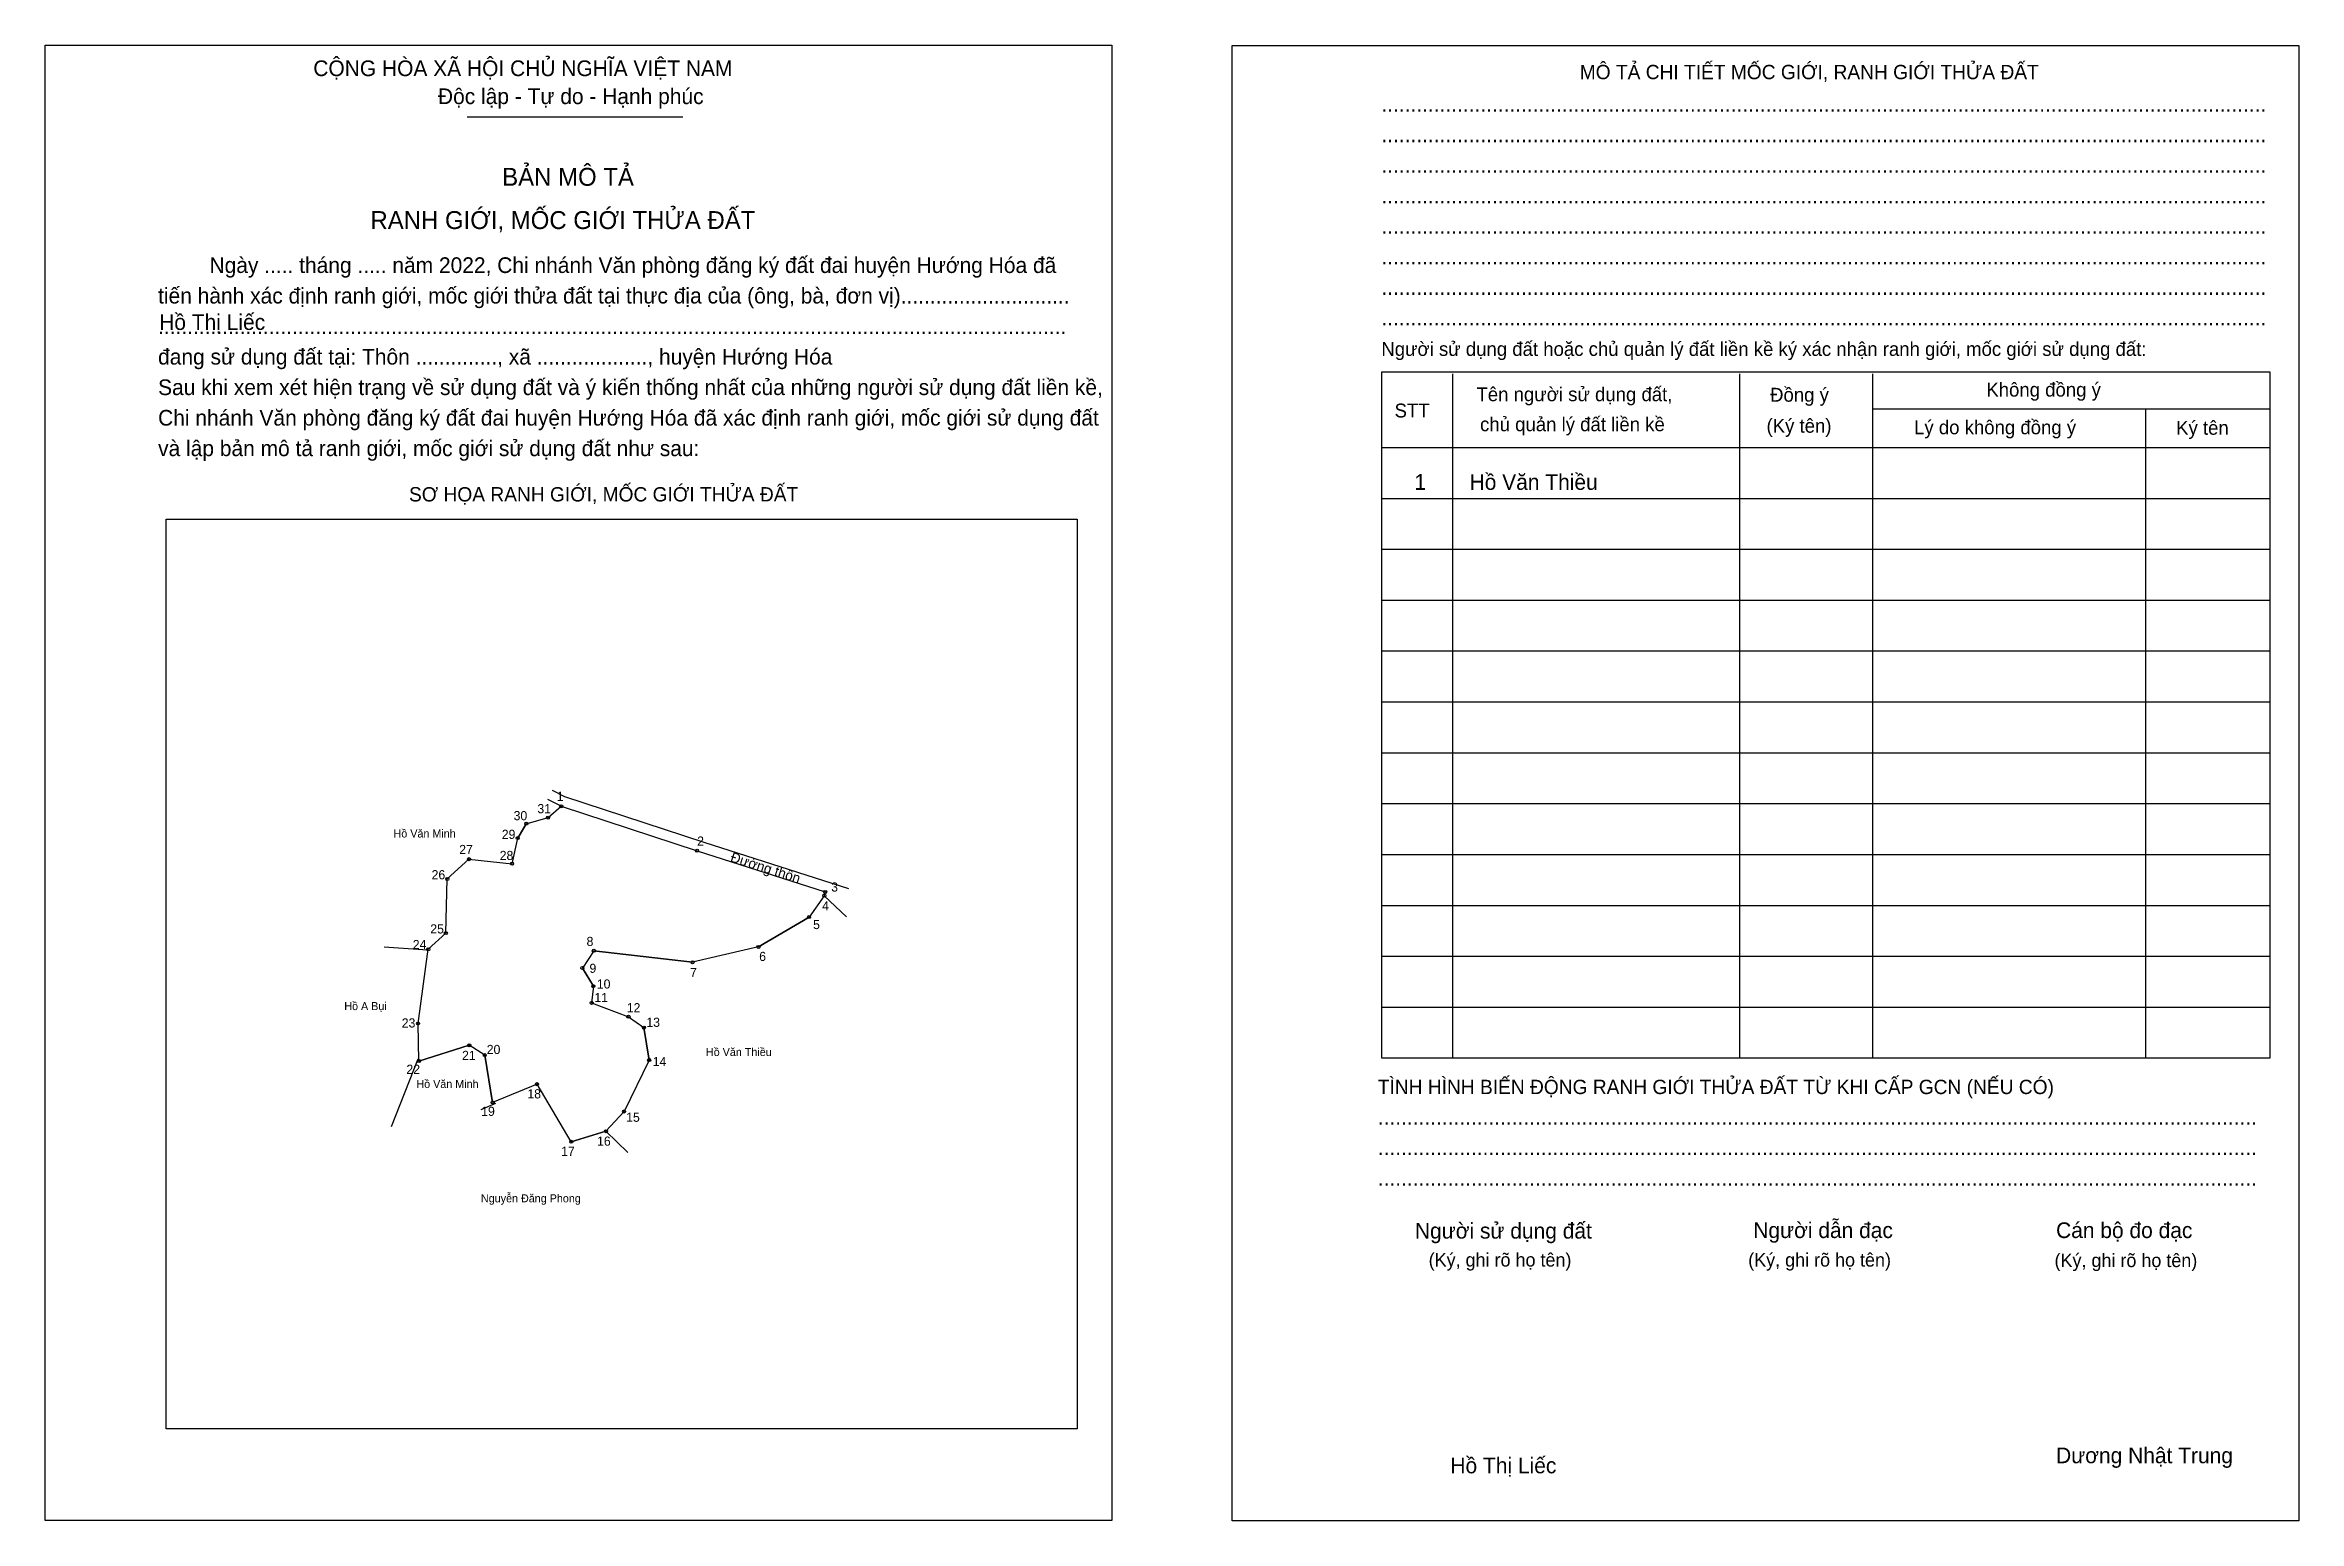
# Model space of a CAD drawing. Extents: x 548763 to 549436, y 1836653 to 1837094.
import ezdxf

# ---------------------------------------------------------------- set-up
doc = ezdxf.new("R2010")
doc.units = 0
for name, color, linetype in [('Level 1', 7, 'Continuous'), ('Level 10', 7, 'Continuous'), ('Level 11', 7, 'Continuous'), ('Level 12', 7, 'Continuous'), ('Level 2', 7, 'Continuous'), ('Level 25', 7, 'Continuous'), ('Level 27', 7, 'Continuous'), ('Level 52', 7, 'Continuous'), ('Level 55', 7, 'Continuous'), ('Level 6', 7, 'Continuous'), ('Level 9', 7, 'Continuous')]:
    doc.layers.add(name, color=color, linetype=linetype)

msp = doc.modelspace()

# ---------------------------------------------------------------- linework, layer by layer
at = {"layer": 'Level 1'}
for p, q in [((548763.09, 1837093.73), (548763.09, 1837093.73)), ((549117.28, 1837093.57), (549117.28, 1837093.57)), ((548889.06, 1837072.32), (548953.44, 1837072.32)), ((549183.09, 1836995.64), (549183.09, 1836791.42)), ((549268.72, 1836995.64), (549268.72, 1836791.42)), ((549308.35, 1836995.64), (549308.35, 1836791.42)), ((549308.35, 1836985.16), (549427.09, 1836985.16)), ((549389.89, 1836985.16), (549389.89, 1836791.42)), ((549161.83, 1836973.62), (549427.09, 1836973.62)), ((549161.83, 1836958.44), (549427.09, 1836958.44)), ((548799.24, 1836952.21), (548799.24, 1836952.21)), ((549161.83, 1836943.25), (549427.09, 1836943.25)), ((549161.83, 1836928.07), (549427.09, 1836928.07)), ((549161.83, 1836912.89), (549427.09, 1836912.89)), ((549161.83, 1836897.7), (549427.09, 1836897.7)), ((549161.83, 1836882.52), (549427.09, 1836882.52)), ((549161.83, 1836867.34), (549427.09, 1836867.34)), ((549161.83, 1836852.15), (549427.09, 1836852.15)), ((549161.83, 1836836.97), (549427.09, 1836836.97)), ((549161.83, 1836821.78), (549427.09, 1836821.78)), ((549161.83, 1836806.6), (549427.09, 1836806.6)), ((549071.03, 1836680.73), (549071.03, 1836680.73)), ((549081.44, 1836653.4), (549081.44, 1836653.4)), ((549435.64, 1836653.24), (549435.64, 1836653.24))]:
    msp.add_line(p, q, dxfattribs=at)
for points in [[(549427.09, 1836996.09), (549161.83, 1836996.09), (549161.83, 1836791.42), (549427.09, 1836791.42)], [(548799.24, 1836952.21), (549071.03, 1836952.21), (549071.03, 1836680.73), (548799.24, 1836680.73)]]:
    msp.add_lwpolyline(points, close=True, dxfattribs=at)
at = {"layer": 'Level 10'}
for p, q in [((548917.13, 1836866.54), (548913.14, 1836868.61)), ((548918.21, 1836869.36), (548914.52, 1836871.27)), ((548959.79, 1836855.74), (548918.21, 1836869.36)), ((549002.92, 1836841.86), (548959.79, 1836855.74)), ((548877.21, 1836823.57), (548864.31, 1836824.48)), ((548874.36, 1836791.07), (548866.39, 1836770.91)), ((548897.47, 1836777.8), (548893.15, 1836775.96))]:
    msp.add_line(p, q, dxfattribs=at)
msp.add_lwpolyline([(548889.67, 1836795.19), (548874.63, 1836790.51), (548874.4, 1836801.7), (548877.45, 1836823.86), (548882.68, 1836828.69), (548883.12, 1836844.85), (548889.55, 1836850.75), (548902.43, 1836849.39), (548904.13, 1836857.04), (548906.69, 1836861.33), (548913.2, 1836863.14), (548917.13, 1836866.54), (548957.66, 1836853.27), (548995.87, 1836840.96), (548995.6, 1836839.84), (548991.08, 1836833.49), (548975.98, 1836824.54), (548956.3, 1836819.97), (548926.84, 1836823.44), (548923.42, 1836818.25), (548926.71, 1836812.84), (548926.19, 1836807.85), (548937.18, 1836803.73), (548941.78, 1836800.47), (548943.35, 1836790.79), (548935.87, 1836775.45), (548930.46, 1836769.55), (548920.1, 1836766.4), (548909.88, 1836783.6), (548896.63, 1836778.15), (548894.3, 1836792.28)], close=True, dxfattribs=at)
at = {"layer": 'Level 11'}
for centre in [(548917.13, 1836866.54), (548906.69, 1836861.33), (548913.2, 1836863.14), (548904.13, 1836857.04), (548957.66, 1836853.27), (548889.55, 1836850.75), (548902.43, 1836849.39), (548883.12, 1836844.85), (548995.6, 1836839.84), (548995.87, 1836840.96), (548991.08, 1836833.49), (548882.68, 1836828.69), (548877.45, 1836823.86), (548926.84, 1836823.44), (548956.3, 1836819.97), (548975.98, 1836824.54), (548923.42, 1836818.25), (548926.71, 1836812.84), (548926.19, 1836807.85), (548874.4, 1836801.7), (548937.18, 1836803.73), (548941.78, 1836800.47), (548889.67, 1836795.19), (548889.67, 1836795.19), (548894.3, 1836792.28), (548874.63, 1836790.51), (548943.35, 1836790.79), (548909.88, 1836783.6), (548896.63, 1836778.15), (548935.87, 1836775.45), (548920.1, 1836766.4), (548930.46, 1836769.55)]:
    msp.add_circle(centre, 0.456, dxfattribs=at)
at = {"layer": 'Level 2'}
for points in [[(548763.09, 1837093.73), (549081.45, 1837093.73), (549081.45, 1836653.4), (548763.09, 1836653.4)], [(549117.28, 1837093.57), (549435.64, 1837093.57), (549435.64, 1836653.24), (549117.28, 1836653.24)]]:
    msp.add_lwpolyline(points, close=True, dxfattribs=at)
at = {"layer": 'Level 25'}
for p, q in [((548906.69, 1836861.33), (548904.13, 1836857.04)), ((548975.98, 1836824.54), (548991.08, 1836833.49)), ((548882.68, 1836828.69), (548877.45, 1836823.86)), ((548926.84, 1836823.44), (548956.3, 1836819.97)), ((548926.71, 1836812.84), (548923.42, 1836818.25)), ((548943.35, 1836790.79), (548941.78, 1836800.47)), ((548874.63, 1836790.51), (548889.67, 1836795.19)), ((548894.3, 1836792.28), (548896.63, 1836778.15)), ((548920.1, 1836766.4), (548930.46, 1836769.55))]:
    msp.add_line(p, q, dxfattribs=at)
at = {"layer": 'Level 27'}
for p, q in [((548995.6, 1836839.84), (549002.2, 1836833.56)), ((548930.46, 1836769.55), (548936.98, 1836763.18))]:
    msp.add_line(p, q, dxfattribs=at)

# ---------------------------------------------------------------- texts
at = {"layer": 'Level 1'}
for s, height, p in [('CỘNG HÒA XÃ HỘI CHỦ NGHĨA VIỆT NAM', 4.6763, (548843.12, 1837084.46)), ('MÔ TẢ CHI TIẾT MỐC GIỚI, RANH GIỚI THỬA ĐẤT', 4.2755, (549221.03, 1837083.54)), ('Độc lập - Tự do - Hạnh phúc', 4.6763, (548880.32, 1837076.11)), ('........................................................................................................................................................', 4.67633, (549161.83, 1837073.83)), ('........................................................................................................................................................', 4.67633, (549161.83, 1837064.72)), ('BẢN MÔ TẢ', 5.345, (548899.49, 1837051.73)), ('........................................................................................................................................................', 4.67633, (549161.83, 1837055.61)), ('RANH GIỚI, MỐC GIỚI THỬA ĐẤT', 5.3449, (548860.18, 1837038.82)), ('........................................................................................................................................................', 4.67633, (549161.83, 1837046.5)), ('........................................................................................................................................................', 4.67633, (549161.83, 1837037.39)), ('Ngày ..... tháng ..... năm 2022, Chi nhánh Văn phòng đăng ký đất đai huyện Hướng Hóa đã', 4.6763, (548812.15, 1837025.7)), ('........................................................................................................................................................', 4.67633, (549161.83, 1837028.28)), ('tiến hành xác định ranh giới, mốc giới thửa đất tại thực địa của (ông, bà, đơn vị).............................', 4.67633, (548796.81, 1837016.59)), ('........................................................................................................................................................', 4.67633, (549161.83, 1837019.17)), ('............................................................................................................................................................', 4.67633, (548796.81, 1837007.48)), ('........................................................................................................................................................', 4.67633, (549161.83, 1837010.06)), ('đang sử dụng đất tại: Thôn .............., xã ..................., huyện Hướng Hóa', 4.6763, (548796.81, 1836998.37)), ('Người sử dụng đất hoặc chủ quản lý đất liền kề ký xác nhận ranh giới, mốc giới sử dụng đất:', 4.1423, (549161.83, 1837000.95)), ('Sau khi xem xét hiện trạng về sử dụng đất và ý kiến thống nhất của những người sử dụng đất liền kề,', 4.6763, (548796.81, 1836989.26)), ('Tên người sử dụng đất,', 4.1423, (549190.22, 1836987.44)), ('Đồng ý', 4.142, (549277.83, 1836987.29)), ('Không đồng ý', 4.1423, (549342.36, 1836988.81)), ('Chi nhánh Văn phòng đăng ký đất đai huyện Hướng Hóa đã xác định ranh giới, mốc giới sử dụng đất', 4.6763, (548796.81, 1836980.15)), ('STT', 4.142, (549165.78, 1836982.58)), ('chủ quản lý đất liền kề', 4.1423, (549191.29, 1836978.48)), ('(Ký tên)', 4.142, (549276.77, 1836978.03)), ('Lý do không đồng ý', 4.1423, (549320.8, 1836977.57)), ('Ký tên', 4.142, (549399, 1836977.42)), ('và lập bản mô tả ranh giới, mốc giới sử dụng đất như sau:', 4.6763, (548796.81, 1836971.04)), ('SƠ HỌA RANH GIỚI, MỐC GIỚI THỬA ĐẤT', 4.2755, (548871.68, 1836957.51)), ('TÌNH HÌNH BIẾN ĐỘNG RANH GIỚI THỬA ĐẤT TỪ KHI CẤP GCN (NẾU CÓ)', 4.2755, (549160.77, 1836780.64)), ('.......................................................................................................................................................', 4.67633, (549160.77, 1836771.53)), ('.......................................................................................................................................................', 4.67633, (549160.77, 1836762.42)), ('.......................................................................................................................................................', 4.67633, (549160.77, 1836753.31)), ('Người sử dụng đất', 4.6763, (549171.85, 1836737.51)), ('Người dẫn đạc', 4.6763, (549272.82, 1836737.67)), ('Cán bộ đo đạc', 4.6763, (549363.17, 1836737.67)), ('(Ký, ghi rõ họ tên)', 4.0085, (549175.95, 1836729.16)), ('(Ký, ghi rõ họ tên)', 4.0085, (549271.3, 1836729.16)), ('(Ký, ghi rõ họ tên)', 4.0085, (549362.71, 1836729.01)), ('Dương Nhật Trung', 4.6763, (549363.17, 1836670.47))]:
    msp.add_text(s, height=height, dxfattribs=at).set_placement(p)
at = {"layer": 'Level 10'}
msp.add_text('Đường thôn', height=3, rotation=342.14277, dxfattribs=at).set_placement((548967.35, 1836850.1))
at = {"layer": 'Level 12'}
for s, p in [('Hồ Văn Minh', (548867.07, 1836857.21)), ('Hồ A Bụi', (548852.37, 1836805.7)), ('Hồ Văn Thiều', (548960.29, 1836792)), ('Hồ Văn Minh', (548873.89, 1836782.46)), ('Nguyễn Đăng Phong', (548893.15, 1836748.33))]:
    msp.add_text(s, height=2.4, dxfattribs=at).set_placement(p)
at = {"layer": 'Level 52'}
for s, height, p in [('1', 4.68, (549171.69, 1836960.98)), ('Hồ Văn Thiều', 4.6763, (549188.16, 1836960.98))]:
    msp.add_text(s, height=height, dxfattribs=at).set_placement(p)
at = {"layer": 'Level 55'}
for s, p in [('1', (548917.05, 1836866.54)), ('30', (548906.47, 1836861.33)), ('31', (548913, 1836863.14)), ('29', (548903.92, 1836857.04)), ('2', (548957.56, 1836853.27)), ('27', (548889.34, 1836850.75)), ('28', (548902.22, 1836849.39)), ('26', (548882.9, 1836844.85)), ('4', (548995.5, 1836839.84)), ('3', (548995.78, 1836840.96)), ('5', (548990.98, 1836833.49)), ('25', (548882.47, 1836828.69)), ('24', (548877.23, 1836823.86)), ('8', (548926.74, 1836823.44)), ('7', (548956.2, 1836819.97)), ('6', (548975.88, 1836824.54)), ('9', (548923.32, 1836818.25)), ('10', (548926.49, 1836812.84)), ('11', (548925.99, 1836807.85)), ('23', (548874.19, 1836801.7)), ('12', (548936.96, 1836803.73)), ('13', (548941.57, 1836800.47)), ('21', (548889.47, 1836795.19)), ('22', (548874.41, 1836790.51)), ('20', (548894.08, 1836792.28)), ('14', (548943.13, 1836790.79)), ('18', (548909.67, 1836783.6)), ('19', (548896.42, 1836778.15)), ('15', (548935.66, 1836775.45)), ('17', (548919.89, 1836766.4)), ('16', (548930.24, 1836769.55))]:
    msp.add_text(s, height=0.304, dxfattribs=at).set_placement(p)
at = {"layer": 'Level 6'}
for p in [(548797.13, 1837008.7), (549182.43, 1836667.46)]:
    msp.add_text('Hồ Thị Liếc', height=4.6766, dxfattribs=at).set_placement(p)
at = {"layer": 'Level 9'}
for s, height, p in [('31', 2.733, (548909.99, 1836864.45)), ('1', 2.73, (548915.77, 1836868.15)), ('30', 2.733, (548902.9, 1836862.38)), ('27', 2.733, (548886.67, 1836852.27)), ('28', 2.733, (548898.75, 1836850.49)), ('29', 2.733, (548899.37, 1836856.8)), ('2', 2.73, (548957.67, 1836854.79)), ('26', 2.733, (548878.42, 1836844.74)), ('3', 2.73, (548997.68, 1836841.08)), ('4', 2.73, (548994.95, 1836835.45)), ('24', 2.733, (548872.81, 1836823.9)), ('25', 2.733, (548878.03, 1836828.58)), ('8', 2.73, (548924.67, 1836824.83)), ('5', 2.73, (548992.26, 1836829.89)), ('9', 2.73, (548925.53, 1836816.83)), ('6', 2.73, (548976.18, 1836820.36)), ('10', 2.733, (548927.73, 1836812.14)), ('7', 2.73, (548955.55, 1836815.57)), ('11', 2.733, (548927, 1836808.08)), ('12', 2.733, (548936.67, 1836805.05)), ('23', 2.733, (548869.52, 1836800.51)), ('13', 2.733, (548942.51, 1836800.71)), ('21', 2.733, (548887.51, 1836790.81)), ('20', 2.733, (548894.88, 1836792.59)), ('22', 2.733, (548870.92, 1836786.68)), ('14', 2.733, (548944.4, 1836788.98)), ('18', 2.733, (548907.01, 1836779.35)), ('19', 2.733, (548893.22, 1836774.13)), ('15', 2.733, (548936.49, 1836772.37)), ('16', 2.733, (548927.8, 1836765.23)), ('17', 2.733, (548917.07, 1836762.2))]:
    msp.add_text(s, height=height, dxfattribs=at).set_placement(p)

doc.saveas('drawing.dxf')
